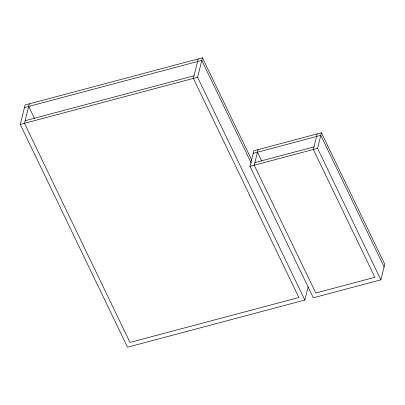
<?xml version="1.0" encoding="UTF-8"?>
<svg xmlns="http://www.w3.org/2000/svg" width="405" height="405" viewBox="0 0 405 405"><rect width="100%" height="100%" fill="white"/><g stroke="black" fill="none" stroke-linecap="round" stroke-linejoin="round"><path stroke-width="0.61" d="M308.17 286.781L304.864 300.039L127.524 347.207L20.25 124.431L25.105 104.961L202.444 57.793L251.829 160.35M29.327 103.837L24.472 123.312L129.99 342.427L298.885 297.513L193.367 78.393L198.222 58.917M304.864 300.039L197.589 77.269L202.444 57.793M249.996 166.323L253.884 150.746L321.438 132.774L384.75 264.247L380.867 279.825L313.308 297.796L249.996 166.323L317.555 148.357L321.438 132.774M258.106 149.622L254.219 165.2L315.773 293.017L374.883 277.298L313.333 149.48L317.216 133.898M24.457 107.558L201.796 60.391L251.181 162.947M25.12 120.715L194.015 75.796M20.25 124.431L197.589 77.269M253.236 153.338L320.79 135.371L384.102 266.844M254.866 162.602L313.981 146.883M317.555 148.357L380.867 279.825M257.459 152.219L261.559 160.739M28.679 106.434L34.435 118.387"/></g></svg>
